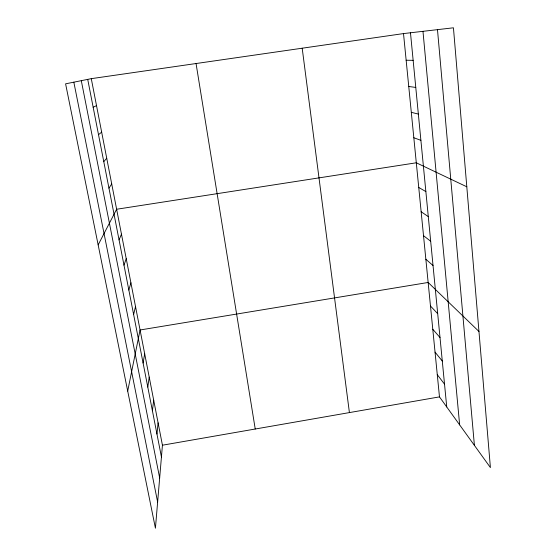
<?xml version="1.0" encoding="UTF-8"?>
<svg xmlns="http://www.w3.org/2000/svg" width="556" height="556" viewBox="0 0 556 556"><rect width="100%" height="100%" fill="white"/><g stroke="black" fill="none" stroke-linecap="round" stroke-linejoin="round"><path stroke-width="0.83" d="M91.281 78.66L162.435 445.203L155.423 528.2L65.594 83.831L91.281 78.66L403.51 33.582L453.439 27.8L490.406 467.582L439.476 396.88L403.51 33.582M156.959 434.048L158.092 422.852M152.407 410.745L153.692 400.167M147.785 387.073L149.216 377.128M143.094 363.033L144.678 353.741M127.706 391.077L140.063 329.986L428.148 282.469L478.966 331.487M133.621 314.508L135.525 306.571M128.839 290.037L130.91 282.802M123.988 265.17L126.219 258.665M119.053 239.907L121.465 234.145M98.155 244.897L116.628 209.251L416.298 162.79L466.804 186.788M108.948 188.143L111.721 183.96M103.77 161.629L106.731 158.258M98.509 134.663L101.665 132.154M93.158 107.252L96.515 105.619M162.435 445.203L439.476 396.88M406.144 60.243L413.143 60.326M408.743 86.486L415.77 87.431M411.301 112.312L418.355 114.098M413.817 137.749L420.899 140.334M418.737 187.455L425.861 191.584M421.142 211.746L428.287 216.611M423.512 235.674L430.678 241.255M425.847 259.242L433.027 265.518M430.483 306.036L437.69 313.654M432.776 329.256L440.005 337.52M435.042 352.136L442.284 361.018M437.273 374.668L444.529 384.161M73.837 82.17L157.633 502.047M81.301 80.669L159.662 477.979M87.716 79.376L161.435 456.99M196.053 63.53L255.232 429.017M302.193 48.212L349.411 412.587M410.474 32.776L446.739 406.957M422.977 31.331L459.645 424.881M437.482 29.649L474.407 445.377"/></g></svg>
